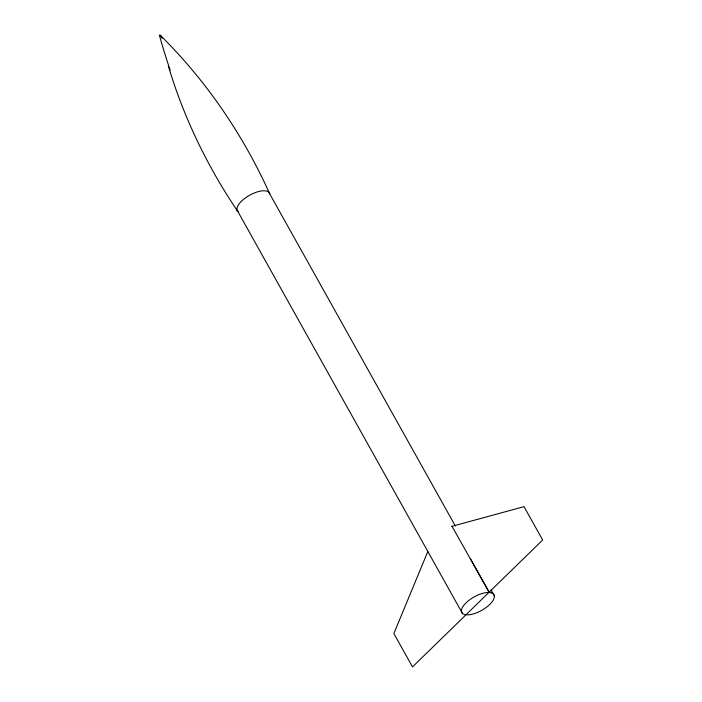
<?xml version="1.0" encoding="UTF-8"?>
<svg xmlns="http://www.w3.org/2000/svg" width="702" height="702" viewBox="0 0 702 702"><rect width="100%" height="100%" fill="white"/><g stroke="black" fill="none" stroke-linecap="round" stroke-linejoin="round"><path stroke-width="1.05" d="M427.799 551.579L393.866 633.546L412.504 666.9L542.664 540.013L524.017 506.651L451.834 526.342M268.805 192.208L455.361 526M491.075 589.934L494.287 595.673M470.489 558.845L489.127 592.198L451.956 526.219M162.197 38.285L160.6 35.433L159.336 35.1A635.67 515.259 -79.4 0 0 168.831 66.163M161.241 37.109L160.179 35.197C206.23 80.66 243.243 134.995 269.779 193.971A18.384 7.713 -29.2 0 0 249.649 195.217A18.384 7.713 -29.2 0 0 237.952 211.714C207.634 166.979 183.819 117.778 168.331 65.97M236.978 209.959L462.451 613.425M170.165 70.121A635.67 515.259 -79.4 0 1 169.164 67.155M491.286 592.813L488.346 592.453A18.384 7.713 -29.2 0 0 466.628 602.298A18.384 7.713 -29.2 0 0 464.478 614.522L467.418 614.882A18.384 7.713 -29.2 0 0 489.136 605.036A18.384 7.713 -29.2 0 0 491.286 592.813"/></g></svg>
